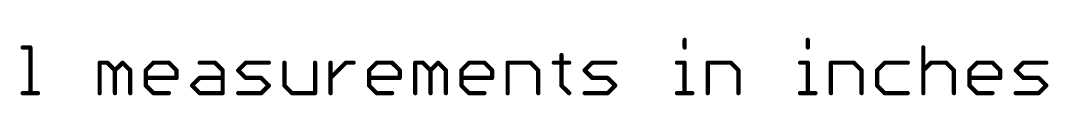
# Model space of a CAD drawing. Extents: x -8.7 to 63.3, y -0.1 to 30.3.
# Drawn here: x 26.86 to 63.29, y 22.86 to 24.91 of the extents above; entities that cross this region are included whole.
import ezdxf

# ---------------------------------------------------------------- set-up
doc = ezdxf.new("R2010")
doc.units = 0
doc.layers.add('47', color=253, linetype='CONTINUOUS')

msp = doc.modelspace()

# ---------------------------------------------------------------- linework, layer by layer
at = {"layer": '47', "const_width": 0.1524}
for points in [[(50.399, 24.8344), (50.399, 24.5632)], [(54.7648, 24.8344), (54.7648, 24.5632)], [(26.9348, 24.5632), (27.206, 24.5632)], [(27.206, 24.5632), (27.206, 22.9362)], [(58.8593, 24.5632), (58.8593, 22.9362)], [(29.6634, 22.9362), (29.6634, 24.0209)], [(29.6634, 24.0209), (29.9346, 24.0209)], [(29.9346, 24.0209), (30.2057, 23.7497)], [(30.2057, 23.7497), (30.4769, 24.0209)], [(30.4769, 24.0209), (30.748, 23.7497)], [(31.3005, 23.7497), (31.5717, 24.0209)], [(31.5717, 24.0209), (32.114, 24.0209)], [(32.114, 24.0209), (32.3852, 23.7497)], [(33.2089, 24.0209), (33.7512, 24.0209)], [(33.7512, 24.0209), (34.0224, 23.7497)], [(34.5749, 23.7497), (34.846, 24.0209)], [(34.846, 24.0209), (35.6595, 24.0209)], [(36.212, 24.0209), (36.212, 23.2074)], [(37.2967, 22.9362), (37.2967, 24.0209)], [(37.8492, 22.9362), (37.8492, 24.0209)], [(37.8492, 23.4785), (38.3915, 24.0209)], [(38.3915, 24.0209), (38.6627, 24.0209)], [(39.2135, 23.7497), (39.4846, 24.0209)], [(39.4846, 24.0209), (40.027, 24.0209)], [(40.027, 24.0209), (40.2981, 23.7497)], [(40.8506, 22.9362), (40.8506, 24.0209)], [(40.8506, 24.0209), (41.1218, 24.0209)], [(41.1218, 24.0209), (41.3929, 23.7497)], [(41.3929, 23.7497), (41.6641, 24.0209)], [(41.6641, 24.0209), (41.9353, 23.7497)], [(42.4878, 23.7497), (42.7589, 24.0209)], [(42.7589, 24.0209), (43.3013, 24.0209)], [(43.3013, 24.0209), (43.5724, 23.7497)], [(44.1249, 22.9362), (44.1249, 24.0209)], [(44.1249, 24.0209), (44.9384, 24.0209)], [(44.9384, 24.0209), (45.2096, 23.7497)], [(45.7621, 24.0209), (46.3044, 24.0209)], [(46.0333, 24.292), (46.0333, 23.2074)], [(46.8535, 23.7497), (47.1247, 24.0209)], [(47.1247, 24.0209), (47.9382, 24.0209)], [(50.1278, 24.0209), (50.399, 24.0209)], [(50.399, 24.0209), (50.399, 22.9362)], [(51.2193, 22.9362), (51.2193, 24.0209)], [(51.2193, 24.0209), (52.0328, 24.0209)], [(52.0328, 24.0209), (52.3039, 23.7497)], [(54.4936, 24.0209), (54.7648, 24.0209)], [(54.7648, 24.0209), (54.7648, 22.9362)], [(55.585, 22.9362), (55.585, 24.0209)], [(55.585, 24.0209), (56.3985, 24.0209)], [(56.3985, 24.0209), (56.6697, 23.7497)], [(57.4933, 24.0209), (57.2222, 23.7497)], [(58.3068, 24.0209), (57.4933, 24.0209)], [(58.8593, 23.7497), (59.1305, 24.0209)], [(59.1305, 24.0209), (59.6728, 24.0209)], [(59.6728, 24.0209), (59.944, 23.7497)], [(60.4965, 23.7497), (60.7677, 24.0209)], [(60.7677, 24.0209), (61.31, 24.0209)], [(61.31, 24.0209), (61.5812, 23.7497)], [(62.1337, 23.7497), (62.4048, 24.0209)], [(62.4048, 24.0209), (63.2183, 24.0209)], [(30.2057, 23.7497), (30.2057, 22.9362)], [(30.748, 23.7497), (30.748, 22.9362)], [(31.3005, 23.2074), (31.3005, 23.7497)], [(32.3852, 23.7497), (32.3852, 23.4785)], [(34.0224, 23.7497), (34.0224, 22.9362)], [(34.846, 23.4785), (34.5749, 23.7497)], [(39.2135, 23.2074), (39.2135, 23.7497)], [(40.2981, 23.7497), (40.2981, 23.4785)], [(41.3929, 23.7497), (41.3929, 22.9362)], [(41.9353, 23.7497), (41.9353, 22.9362)], [(42.4878, 23.2074), (42.4878, 23.7497)], [(43.5724, 23.7497), (43.5724, 23.4785)], [(45.2096, 23.7497), (45.2096, 22.9362)], [(47.1247, 23.4785), (46.8535, 23.7497)], [(52.3039, 23.7497), (52.3039, 22.9362)], [(56.6697, 23.7497), (56.6697, 22.9362)], [(57.2222, 23.7497), (57.2222, 23.2074)], [(59.944, 23.7497), (59.944, 22.9362)], [(60.4965, 23.2074), (60.4965, 23.7497)], [(61.5812, 23.7497), (61.5812, 23.4785)], [(62.4048, 23.4785), (62.1337, 23.7497)], [(32.3852, 23.4785), (31.3005, 23.4785)], [(32.9377, 23.2074), (33.2089, 23.4785)], [(33.2089, 23.4785), (34.0224, 23.4785)], [(35.3884, 23.4785), (34.846, 23.4785)], [(35.6595, 23.2074), (35.3884, 23.4785)], [(40.2981, 23.4785), (39.2135, 23.4785)], [(43.5724, 23.4785), (42.4878, 23.4785)], [(47.667, 23.4785), (47.1247, 23.4785)], [(47.9382, 23.2074), (47.667, 23.4785)], [(61.5812, 23.4785), (60.4965, 23.4785)], [(62.9471, 23.4785), (62.4048, 23.4785)], [(63.2183, 23.2074), (62.9471, 23.4785)], [(26.9348, 22.9362), (27.4771, 22.9362)], [(31.5717, 22.9362), (31.3005, 23.2074)], [(32.114, 22.9362), (31.5717, 22.9362)], [(33.2089, 22.9362), (32.9377, 23.2074)], [(34.0224, 22.9362), (33.2089, 22.9362)], [(34.5749, 22.9362), (35.3884, 22.9362)], [(35.3884, 22.9362), (35.6595, 23.2074)], [(36.212, 23.2074), (36.4832, 22.9362)], [(36.4832, 22.9362), (37.2967, 22.9362)], [(39.4846, 22.9362), (39.2135, 23.2074)], [(40.027, 22.9362), (39.4846, 22.9362)], [(42.7589, 22.9362), (42.4878, 23.2074)], [(43.3013, 22.9362), (42.7589, 22.9362)], [(46.0333, 23.2074), (46.3044, 22.9362)], [(46.8535, 22.9362), (47.667, 22.9362)], [(47.667, 22.9362), (47.9382, 23.2074)], [(50.1278, 22.9362), (50.6702, 22.9362)], [(54.4936, 22.9362), (55.0359, 22.9362)], [(57.2222, 23.2074), (57.4933, 22.9362)], [(57.4933, 22.9362), (58.3068, 22.9362)], [(60.7677, 22.9362), (60.4965, 23.2074)], [(61.31, 22.9362), (60.7677, 22.9362)], [(62.1337, 22.9362), (62.9471, 22.9362)], [(62.9471, 22.9362), (63.2183, 23.2074)]]:
    msp.add_lwpolyline(points, dxfattribs=at)
at = {"layer": '47', "const_width": 0.0762}
for points in [[(50.4371, 24.8344, 1), (50.3609, 24.8344)], [(54.8029, 24.8344, 1), (54.7267, 24.8344)], [(26.9348, 24.6013, 1), (26.9348, 24.5251)], [(27.2441, 24.5632, 1), (27.1679, 24.5632)], [(27.206, 24.5251, 1), (27.206, 24.6013)], [(50.3609, 24.5632, 1), (50.4371, 24.5632)], [(54.7267, 24.5632, 1), (54.8029, 24.5632)], [(58.8974, 24.5632, 1), (58.8212, 24.5632)], [(29.7015, 24.0209, 1), (29.6253, 24.0209)], [(29.6634, 24.059, 1), (29.6634, 23.9828)], [(29.9615, 24.0478, 1), (29.9076, 23.9939)], [(29.9346, 23.9828, 1), (29.9346, 24.059)], [(30.5038, 24.0478, 1), (30.4499, 23.9939)], [(30.5038, 23.9939, 1), (30.4499, 24.0478)], [(31.5717, 24.059, 1), (31.5717, 23.9828)], [(31.5986, 23.9939, 1), (31.5448, 24.0478)], [(32.141, 24.0478, 1), (32.0871, 23.9939)], [(32.114, 23.9828, 1), (32.114, 24.059)], [(33.2089, 24.059, 1), (33.2089, 23.9828)], [(33.7781, 24.0478, 1), (33.7243, 23.9939)], [(33.7512, 23.9828, 1), (33.7512, 24.059)], [(34.846, 24.059, 1), (34.846, 23.9828)], [(34.873, 23.9939, 1), (34.8191, 24.0478)], [(35.6595, 23.9828, 1), (35.6595, 24.059)], [(36.2501, 24.0209, 1), (36.1739, 24.0209)], [(37.3348, 24.0209, 1), (37.2586, 24.0209)], [(37.8873, 24.0209, 1), (37.8111, 24.0209)], [(38.3915, 24.059, 1), (38.3915, 23.9828)], [(38.4184, 23.9939, 1), (38.3646, 24.0478)], [(38.6627, 23.9828, 1), (38.6627, 24.059)], [(39.4846, 24.059, 1), (39.4846, 23.9828)], [(39.5116, 23.9939, 1), (39.4577, 24.0478)], [(40.0539, 24.0478, 1), (40, 23.9939)], [(40.027, 23.9828, 1), (40.027, 24.059)], [(40.8887, 24.0209, 1), (40.8125, 24.0209)], [(40.8506, 24.059, 1), (40.8506, 23.9828)], [(41.1487, 24.0478, 1), (41.0948, 23.9939)], [(41.1218, 23.9828, 1), (41.1218, 24.059)], [(41.6911, 24.0478, 1), (41.6372, 23.9939)], [(41.6911, 23.9939, 1), (41.6372, 24.0478)], [(42.7589, 24.059, 1), (42.7589, 23.9828)], [(42.7859, 23.9939, 1), (42.732, 24.0478)], [(43.3282, 24.0478, 1), (43.2743, 23.9939)], [(43.3013, 23.9828, 1), (43.3013, 24.059)], [(44.163, 24.0209, 1), (44.0868, 24.0209)], [(44.1249, 24.059, 1), (44.1249, 23.9828)], [(44.9654, 24.0478, 1), (44.9115, 23.9939)], [(44.9384, 23.9828, 1), (44.9384, 24.059)], [(45.7621, 24.059, 1), (45.7621, 23.9828)], [(46.0714, 24.292, 1), (45.9952, 24.292)], [(46.3044, 23.9828, 1), (46.3044, 24.059)], [(47.1247, 24.059, 1), (47.1247, 23.9828)], [(47.1516, 23.9939, 1), (47.0977, 24.0478)], [(47.9382, 23.9828, 1), (47.9382, 24.059)], [(50.1278, 24.059, 1), (50.1278, 23.9828)], [(50.4371, 24.0209, 1), (50.3609, 24.0209)], [(50.399, 23.9828, 1), (50.399, 24.059)], [(51.2574, 24.0209, 1), (51.1812, 24.0209)], [(51.2193, 24.059, 1), (51.2193, 23.9828)], [(52.0597, 24.0478, 1), (52.0058, 23.9939)], [(52.0328, 23.9828, 1), (52.0328, 24.059)], [(54.4936, 24.059, 1), (54.4936, 23.9828)], [(54.8029, 24.0209, 1), (54.7267, 24.0209)], [(54.7648, 23.9828, 1), (54.7648, 24.059)], [(55.6231, 24.0209, 1), (55.5469, 24.0209)], [(55.585, 24.059, 1), (55.585, 23.9828)], [(56.4255, 24.0478, 1), (56.3716, 23.9939)], [(56.3985, 23.9828, 1), (56.3985, 24.059)], [(57.4933, 24.059, 1), (57.4933, 23.9828)], [(57.5203, 23.9939, 1), (57.4664, 24.0478)], [(58.3068, 23.9828, 1), (58.3068, 24.059)], [(59.1305, 24.059, 1), (59.1305, 23.9828)], [(59.1574, 23.9939, 1), (59.1036, 24.0478)], [(59.6998, 24.0478, 1), (59.6459, 23.9939)], [(59.6728, 23.9828, 1), (59.6728, 24.059)], [(60.7677, 24.059, 1), (60.7677, 23.9828)], [(60.7946, 23.9939, 1), (60.7407, 24.0478)], [(61.3369, 24.0478, 1), (61.283, 23.9939)], [(61.31, 23.9828, 1), (61.31, 24.059)], [(62.4048, 24.059, 1), (62.4048, 23.9828)], [(62.4318, 23.9939, 1), (62.3779, 24.0478)], [(63.2183, 23.9828, 1), (63.2183, 24.059)], [(30.2438, 23.7497, 1), (30.1676, 23.7497)], [(30.1788, 23.7766, 1), (30.2327, 23.7228)], [(30.1788, 23.7228, 1), (30.2327, 23.7766)], [(30.7861, 23.7497, 1), (30.7099, 23.7497)], [(30.7211, 23.7228, 1), (30.775, 23.7766)], [(31.3386, 23.7497, 1), (31.2624, 23.7497)], [(31.2736, 23.7766, 1), (31.3275, 23.7228)], [(32.4233, 23.7497, 1), (32.3471, 23.7497)], [(32.3583, 23.7228, 1), (32.4121, 23.7766)], [(34.0605, 23.7497, 1), (33.9843, 23.7497)], [(33.9954, 23.7228, 1), (34.0493, 23.7766)], [(34.6018, 23.7766, 1), (34.5479, 23.7228)], [(34.5479, 23.7766, 1), (34.6018, 23.7228)], [(39.2516, 23.7497, 1), (39.1754, 23.7497)], [(39.1865, 23.7766, 1), (39.2404, 23.7228)], [(40.3362, 23.7497, 1), (40.26, 23.7497)], [(40.2712, 23.7228, 1), (40.3251, 23.7766)], [(41.431, 23.7497, 1), (41.3548, 23.7497)], [(41.366, 23.7766, 1), (41.4199, 23.7228)], [(41.366, 23.7228, 1), (41.4199, 23.7766)], [(41.9734, 23.7497, 1), (41.8972, 23.7497)], [(41.9083, 23.7228, 1), (41.9622, 23.7766)], [(42.5259, 23.7497, 1), (42.4497, 23.7497)], [(42.4608, 23.7766, 1), (42.5147, 23.7228)], [(43.6105, 23.7497, 1), (43.5343, 23.7497)], [(43.5455, 23.7228, 1), (43.5994, 23.7766)], [(45.2477, 23.7497, 1), (45.1715, 23.7497)], [(45.1827, 23.7228, 1), (45.2365, 23.7766)], [(46.8805, 23.7766, 1), (46.8266, 23.7228)], [(46.8266, 23.7766, 1), (46.8805, 23.7228)], [(52.342, 23.7497, 1), (52.2658, 23.7497)], [(52.277, 23.7228, 1), (52.3309, 23.7766)], [(56.7078, 23.7497, 1), (56.6316, 23.7497)], [(56.6427, 23.7228, 1), (56.6966, 23.7766)], [(57.2603, 23.7497, 1), (57.1841, 23.7497)], [(57.1952, 23.7766, 1), (57.2491, 23.7228)], [(58.8324, 23.7766, 1), (58.8863, 23.7228)], [(59.9821, 23.7497, 1), (59.9059, 23.7497)], [(59.9171, 23.7228, 1), (59.9709, 23.7766)], [(60.5346, 23.7497, 1), (60.4584, 23.7497)], [(60.4696, 23.7766, 1), (60.5234, 23.7228)], [(61.6193, 23.7497, 1), (61.5431, 23.7497)], [(61.5542, 23.7228, 1), (61.6081, 23.7766)], [(62.1606, 23.7766, 1), (62.1067, 23.7228)], [(62.1067, 23.7766, 1), (62.1606, 23.7228)], [(31.3005, 23.5166, 1), (31.3005, 23.4404)], [(32.3471, 23.4785, 1), (32.4233, 23.4785)], [(32.3852, 23.4404, 1), (32.3852, 23.5166)], [(33.2089, 23.5166, 1), (33.2089, 23.4404)], [(33.2358, 23.4516, 1), (33.1819, 23.5055)], [(34.0224, 23.4404, 1), (34.0224, 23.5166)], [(34.846, 23.5166, 1), (34.846, 23.4404)], [(34.8191, 23.4516, 1), (34.873, 23.5055)], [(35.4153, 23.5055, 1), (35.3614, 23.4516)], [(35.3884, 23.4404, 1), (35.3884, 23.5166)], [(37.8222, 23.5055, 1), (37.8761, 23.4516)], [(39.2135, 23.5166, 1), (39.2135, 23.4404)], [(40.26, 23.4785, 1), (40.3362, 23.4785)], [(40.2981, 23.4404, 1), (40.2981, 23.5166)], [(42.4878, 23.5166, 1), (42.4878, 23.4404)], [(43.5343, 23.4785, 1), (43.6105, 23.4785)], [(43.5724, 23.4404, 1), (43.5724, 23.5166)], [(47.1247, 23.5166, 1), (47.1247, 23.4404)], [(47.0977, 23.4516, 1), (47.1516, 23.5055)], [(47.694, 23.5055, 1), (47.6401, 23.4516)], [(47.667, 23.4404, 1), (47.667, 23.5166)], [(60.4965, 23.5166, 1), (60.4965, 23.4404)], [(61.5431, 23.4785, 1), (61.6193, 23.4785)], [(61.5812, 23.4404, 1), (61.5812, 23.5166)], [(62.4048, 23.5166, 1), (62.4048, 23.4404)], [(62.3779, 23.4516, 1), (62.4318, 23.5055)], [(62.9741, 23.5055, 1), (62.9202, 23.4516)], [(62.9471, 23.4404, 1), (62.9471, 23.5166)], [(26.9348, 22.9743, 1), (26.9348, 22.8981)], [(27.1679, 22.9362, 1), (27.2441, 22.9362)], [(27.4771, 22.8981, 1), (27.4771, 22.9743)], [(29.6253, 22.9362, 1), (29.7015, 22.9362)], [(30.1676, 22.9362, 1), (30.2438, 22.9362)], [(30.7099, 22.9362, 1), (30.7861, 22.9362)], [(31.3275, 23.2343, 1), (31.2736, 23.1804)], [(31.2624, 23.2074, 1), (31.3386, 23.2074)], [(31.5717, 22.9743, 1), (31.5717, 22.8981)], [(31.5448, 22.9093, 1), (31.5986, 22.9631)], [(32.114, 22.8981, 1), (32.114, 22.9743)], [(32.9646, 23.2343, 1), (32.9108, 23.1804)], [(32.9108, 23.2343, 1), (32.9646, 23.1804)], [(33.2089, 22.9743, 1), (33.2089, 22.8981)], [(33.1819, 22.9093, 1), (33.2358, 22.9631)], [(33.9843, 22.9362, 1), (34.0605, 22.9362)], [(34.0224, 22.8981, 1), (34.0224, 22.9743)], [(34.5749, 22.9743, 1), (34.5749, 22.8981)], [(35.3614, 22.9631, 1), (35.4153, 22.9093)], [(35.3884, 22.8981, 1), (35.3884, 22.9743)], [(35.6865, 23.1804, 1), (35.6326, 23.2343)], [(35.6326, 23.1804, 1), (35.6865, 23.2343)], [(36.239, 23.2343, 1), (36.1851, 23.1804)], [(36.1739, 23.2074, 1), (36.2501, 23.2074)], [(36.4832, 22.9743, 1), (36.4832, 22.8981)], [(36.4562, 22.9093, 1), (36.5101, 22.9631)], [(37.2586, 22.9362, 1), (37.3348, 22.9362)], [(37.2967, 22.8981, 1), (37.2967, 22.9743)], [(37.8111, 22.9362, 1), (37.8873, 22.9362)], [(39.2404, 23.2343, 1), (39.1865, 23.1804)], [(39.1754, 23.2074, 1), (39.2516, 23.2074)], [(39.4846, 22.9743, 1), (39.4846, 22.8981)], [(39.4577, 22.9093, 1), (39.5116, 22.9631)], [(40.027, 22.8981, 1), (40.027, 22.9743)], [(40.8125, 22.9362, 1), (40.8887, 22.9362)], [(41.3548, 22.9362, 1), (41.431, 22.9362)], [(41.8972, 22.9362, 1), (41.9734, 22.9362)], [(42.5147, 23.2343, 1), (42.4608, 23.1804)], [(42.4497, 23.2074, 1), (42.5259, 23.2074)], [(42.7589, 22.9743, 1), (42.7589, 22.8981)], [(42.732, 22.9093, 1), (42.7859, 22.9631)], [(43.3013, 22.8981, 1), (43.3013, 22.9743)], [(44.0868, 22.9362, 1), (44.163, 22.9362)], [(45.1715, 22.9362, 1), (45.2477, 22.9362)], [(46.0602, 23.2343, 1), (46.0063, 23.1804)], [(45.9952, 23.2074, 1), (46.0714, 23.2074)], [(46.2775, 22.9093, 1), (46.3314, 22.9631)], [(46.8535, 22.9743, 1), (46.8535, 22.8981)], [(47.6401, 22.9631, 1), (47.694, 22.9093)], [(47.667, 22.8981, 1), (47.667, 22.9743)], [(47.9651, 23.1804, 1), (47.9112, 23.2343)], [(47.9112, 23.1804, 1), (47.9651, 23.2343)], [(50.1278, 22.9743, 1), (50.1278, 22.8981)], [(50.3609, 22.9362, 1), (50.4371, 22.9362)], [(50.6702, 22.8981, 1), (50.6702, 22.9743)], [(51.1812, 22.9362, 1), (51.2574, 22.9362)], [(52.2658, 22.9362, 1), (52.342, 22.9362)], [(54.4936, 22.9743, 1), (54.4936, 22.8981)], [(54.7267, 22.9362, 1), (54.8029, 22.9362)], [(55.0359, 22.8981, 1), (55.0359, 22.9743)], [(55.5469, 22.9362, 1), (55.6231, 22.9362)], [(56.6316, 22.9362, 1), (56.7078, 22.9362)], [(57.2491, 23.2343, 1), (57.1952, 23.1804)], [(57.1841, 23.2074, 1), (57.2603, 23.2074)], [(57.4933, 22.9743, 1), (57.4933, 22.8981)], [(57.4664, 22.9093, 1), (57.5203, 22.9631)], [(58.3068, 22.8981, 1), (58.3068, 22.9743)], [(58.8212, 22.9362, 1), (58.8974, 22.9362)], [(59.9059, 22.9362, 1), (59.9821, 22.9362)], [(60.5234, 23.2343, 1), (60.4696, 23.1804)], [(60.4584, 23.2074, 1), (60.5346, 23.2074)], [(60.7677, 22.9743, 1), (60.7677, 22.8981)], [(60.7407, 22.9093, 1), (60.7946, 22.9631)], [(61.31, 22.8981, 1), (61.31, 22.9743)], [(62.1337, 22.9743, 1), (62.1337, 22.8981)], [(62.9202, 22.9631, 1), (62.9741, 22.9093)], [(62.9471, 22.8981, 1), (62.9471, 22.9743)], [(63.2453, 23.1804, 1), (63.1914, 23.2343)], [(63.1914, 23.1804, 1), (63.2453, 23.2343)]]:
    msp.add_lwpolyline(points, format="xyb", dxfattribs=at)

doc.saveas('drawing.dxf')
